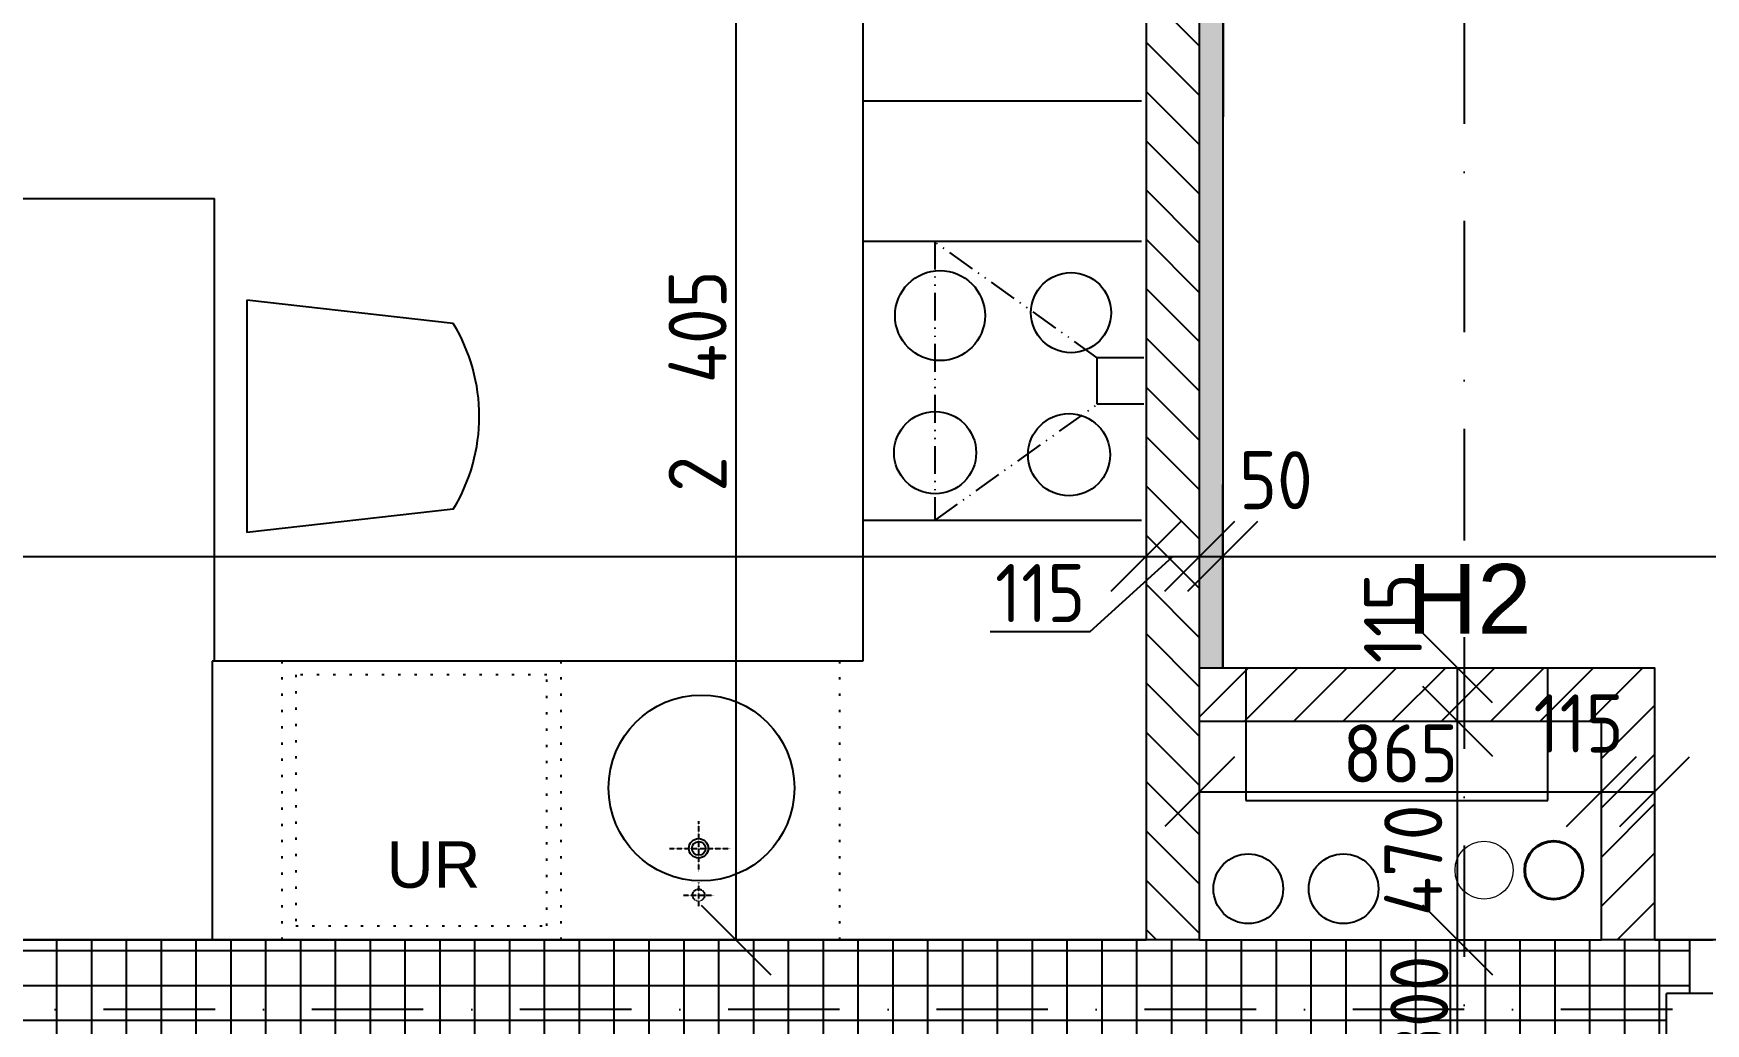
# Model space of a CAD drawing. Extents: x 4511820 to 5180432, y -1526536 to -944957.
# Drawn here: x 5032976 to 5036575, y -1232224 to -1230094 of the extents above; entities that cross this region are included whole.
import ezdxf

# ---------------------------------------------------------------- set-up
doc = ezdxf.new("R2010")
doc.units = 0
doc.header["$MEASUREMENT"] = 0
for name, pattern in [('ACAD_ISO07W100', [3.5, 0.5, -3]), ('ACAD_ISO12W100', [22, 12, -3, 0.5, -3, 0.5, -3]), ('BODKOCIARKOVANA_3', [5.6, 3, -1.3, 0, -1.3]), ('DASHED', [0.75, 0.5, -0.25])]:
    doc.linetypes.add(name, pattern=pattern)
doc.layers.get('0').update_dxf_attribs({"linetype": 'CONTINUOUS'})
doc.layers.get('Defpoints').update_dxf_attribs({"color": 61, "linetype": 'CONTINUOUS'})
for name, color, linetype in [('KÓTY', 4, 'CONTINUOUS'), ('MÚRY', 1, 'CONTINUOUS'), ('osi', 253, 'CONTINUOUS'), ('Plochy', 41, 'CONTINUOUS'), ('TENKÁ', 7, 'CONTINUOUS'), ('tzb', 153, 'CONTINUOUS'), ('ZARIADENIE', 47, 'CONTINUOUS'), ('ZARIADENIE1', 145, 'CONTINUOUS'), ('zz-vetr', 52, 'CONTINUOUS'), ('ŠRAFY', 82, 'CONTINUOUS')]:
    doc.layers.add(name, color=color, linetype=linetype)
doc.layers.add('zz-kanal-daždová', color=136, linetype='CONTINUOUS', lineweight=40)
doc.layers.add('zz-kanal-splaskova', color=37, linetype='CONTINUOUS', lineweight=18)
doc.styles.add('ARIAL', font='arial.ttf')
doc.styles.add('STYLE1', font='isocp.shx')
doc.dimstyles.new('STANDARD-50', dxfattribs={"dimtxt": 125, "dimasz": 150, "dimexe": 10, "dimexo": 200, "dimgap": 20, "dimtad": 1, "dimdsep": 46, "dimlunit": 6, "dimtxsty": 'STYLE1', "dimblk1": 'OBLIQUE', "dimblk2": 'OBLIQUE', "dimsah": 1, "dimcen": 2.5, "dimse1": 1, "dimse2": 1, "dimadec": 0, "dimazin": 0, "dimtfac": 1, "dimtmove": 1, "dimatfit": 3, "dimldrblk": 'OBLIQUE', "dimfxl": 1, "dimtolj": 1, "dimtzin": 0, "dimarcsym": 0})

# ---------------------------------------------------------------- blocks, each defined once
blk = doc.blocks.new('_OBLIQUE')
at = {"color": 0, "linetype": 'ByBlock'}
blk.add_line((-0.5, -0.5), (0.5, 0.5), dxfattribs=at)
blk = doc.blocks.new('*D31392')
at = {"layer": 'Defpoints', "color": 0}
for p in [(5036041.5, -1231459.2), (5036123.5, -1231459.2), (5036123.5, -1231574.2)]:
    blk.add_point(p, dxfattribs=at)
at = {"layer": 'KÓTY', "color": 0, "lineweight": -2}
blk.add_line((5036041.5, -1231574.2), (5036041.5, -1231459.2), dxfattribs=at)
at = {"layer": 'KÓTY', "color": 0, "linetype": 'ByBlock', "lineweight": -2, "xscale": 150, "yscale": 150, "zscale": 150}
for p, rotation in [((5036041.5, -1231459.2), 90), ((5036041.5, -1231574.2), 270)]:
    blk.add_blockref('_OBLIQUE', p, dxfattribs=dict(at, rotation=rotation))
at = {"layer": 'KÓTY', "color": 0, "insert": (5035902.5, -1231352), "char_height": 125, "attachment_point": 5, "rotation": 90, "style": 'STYLE1'}
blk.add_mtext('\\A1;115', dxfattribs=at)
blk = doc.blocks.new('*D31410')
at = {"layer": 'Defpoints', "color": 0}
for p in [(5035371, -1231219), (5028856, -1231989.2), (5035371, -1231989.2)]:
    blk.add_point(p, dxfattribs=at)
at = {"layer": 'KÓTY', "color": 0, "lineweight": -2}
blk.add_line((5028856, -1231219), (5035371, -1231219), dxfattribs=at)
at = {"layer": 'KÓTY', "color": 0, "linetype": 'ByBlock', "lineweight": -2, "xscale": 150, "yscale": 150, "zscale": 150, "rotation": 180}
blk.add_blockref('_OBLIQUE', (5028856, -1231219), dxfattribs=at)
at = {"layer": 'KÓTY', "color": 0, "linetype": 'ByBlock', "lineweight": -2, "xscale": 150, "yscale": 150, "zscale": 150}
blk.add_blockref('_OBLIQUE', (5035371, -1231219), dxfattribs=at)
at = {"layer": 'KÓTY', "color": 0, "insert": (5032113.5, -1231136.5), "char_height": 125, "attachment_point": 5, "style": 'STYLE1'}
blk.add_mtext('\\A1;6ﾠ515', dxfattribs=at)
blk = doc.blocks.new('*D31411')
at = {"layer": 'Defpoints', "color": 0}
for p in [(5035371, -1231219), (5035486, -1231219), (5035486, -1231219)]:
    blk.add_point(p, dxfattribs=at)
at = {"layer": 'KÓTY', "color": 0, "lineweight": -2}
for p, q in [((5035250.5, -1231380.5), (5035428.5, -1231219)), ((5035371, -1231219), (5035486, -1231219)), ((5035035.5, -1231380.5), (5035250.5, -1231380.5))]:
    blk.add_line(p, q, dxfattribs=at)
at = {"layer": 'KÓTY', "color": 0, "linetype": 'ByBlock', "lineweight": -2, "xscale": 150, "yscale": 150, "zscale": 150, "rotation": 180}
blk.add_blockref('_OBLIQUE', (5035371, -1231219), dxfattribs=at)
at = {"layer": 'KÓTY', "color": 0, "linetype": 'ByBlock', "lineweight": -2, "xscale": 150, "yscale": 150, "zscale": 150}
blk.add_blockref('_OBLIQUE', (5035486, -1231219), dxfattribs=at)
at = {"layer": 'KÓTY', "color": 0, "insert": (5035143, -1231298), "char_height": 125, "attachment_point": 5, "style": 'STYLE1'}
blk.add_mtext('\\A1;115', dxfattribs=at)
blk = doc.blocks.new('*D31412')
at = {"layer": 'Defpoints', "color": 0}
for p in [(5035486, -1231219), (5035536, -1231219), (5035536, -1231219)]:
    blk.add_point(p, dxfattribs=at)
at = {"layer": 'KÓTY', "color": 0, "lineweight": -2}
blk.add_line((5035486, -1231219), (5035536, -1231219), dxfattribs=at)
at = {"layer": 'KÓTY', "color": 0, "linetype": 'ByBlock', "lineweight": -2, "xscale": 150, "yscale": 150, "zscale": 150, "rotation": 180}
blk.add_blockref('_OBLIQUE', (5035486, -1231219), dxfattribs=at)
at = {"layer": 'KÓTY', "color": 0, "linetype": 'ByBlock', "lineweight": -2, "xscale": 150, "yscale": 150, "zscale": 150}
blk.add_blockref('_OBLIQUE', (5035536, -1231219), dxfattribs=at)
at = {"layer": 'KÓTY', "color": 0, "insert": (5035650.5, -1231055), "char_height": 125, "attachment_point": 5, "style": 'STYLE1'}
blk.add_mtext('\\A1;50', dxfattribs=at)
blk = doc.blocks.new('*D31413')
at = {"layer": 'Defpoints', "color": 0}
for p in [(5035536, -1231219), (5040541, -1231219), (5040541, -1231219)]:
    blk.add_point(p, dxfattribs=at)
at = {"layer": 'KÓTY', "color": 0, "lineweight": -2}
blk.add_line((5035536, -1231219), (5040541, -1231219), dxfattribs=at)
at = {"layer": 'KÓTY', "color": 0, "linetype": 'ByBlock', "lineweight": -2, "xscale": 150, "yscale": 150, "zscale": 150, "rotation": 180}
blk.add_blockref('_OBLIQUE', (5035536, -1231219), dxfattribs=at)
at = {"layer": 'KÓTY', "color": 0, "linetype": 'ByBlock', "lineweight": -2, "xscale": 150, "yscale": 150, "zscale": 150}
blk.add_blockref('_OBLIQUE', (5040541, -1231219), dxfattribs=at)
at = {"layer": 'KÓTY', "color": 0, "insert": (5038038.5, -1231136.5), "char_height": 125, "attachment_point": 5, "style": 'STYLE1'}
blk.add_mtext('\\A1;5ﾠ005', dxfattribs=at)
blk = doc.blocks.new('*D31414')
at = {"layer": 'Defpoints', "color": 0}
for p in [(5037041, -1225624.2), (5036721, -1232044.2), (5037016, -1232044.2)]:
    blk.add_point(p, dxfattribs=at)
at = {"layer": 'KÓTY', "color": 0, "lineweight": -2}
blk.add_line((5036721, -1225624.2), (5036721, -1232044.2), dxfattribs=at)
at = {"layer": 'KÓTY', "color": 0, "linetype": 'ByBlock', "lineweight": -2, "xscale": 150, "yscale": 150, "zscale": 150}
for p, rotation in [((5036721, -1225624.2), 90), ((5036721, -1232044.2), 270)]:
    blk.add_blockref('_OBLIQUE', p, dxfattribs=dict(at, rotation=rotation))
at = {"layer": 'KÓTY', "color": 0, "insert": (5036617.5, -1229224), "char_height": 125, "attachment_point": 5, "rotation": 90, "style": 'STYLE1'}
blk.add_mtext('\\A1;6ﾠ420', dxfattribs=at)
blk = doc.blocks.new('*D31428')
at = {"layer": 'Defpoints', "color": 0}
for p in [(5033621, -1229639.2), (5033371, -1232044.2), (5034488, -1232044.2)]:
    blk.add_point(p, dxfattribs=at)
at = {"layer": 'KÓTY', "color": 0, "lineweight": -2}
blk.add_line((5034488, -1229639.2), (5034488, -1232044.2), dxfattribs=at)
at = {"layer": 'KÓTY', "color": 0, "linetype": 'ByBlock', "lineweight": -2, "xscale": 150, "yscale": 150, "zscale": 150}
for p, rotation in [((5034488, -1229639.2), 90), ((5034488, -1232044.2), 270)]:
    blk.add_blockref('_OBLIQUE', p, dxfattribs=dict(at, rotation=rotation))
at = {"layer": 'KÓTY', "color": 0, "insert": (5034405.5, -1230841.7), "char_height": 125, "attachment_point": 5, "rotation": 90, "style": 'STYLE1'}
blk.add_mtext('\\A1;2ﾠ405', dxfattribs=at)
blk = doc.blocks.new('*D31484')
at = {"layer": 'Defpoints', "color": 0}
for p in [(5036041.5, -1232044.2), (5036041.5, -1232044.2), (5036041.5, -1232344.2)]:
    blk.add_point(p, dxfattribs=at)
at = {"layer": 'KÓTY', "color": 0, "lineweight": -2}
blk.add_line((5036041.5, -1232344.2), (5036041.5, -1232044.2), dxfattribs=at)
at = {"layer": 'KÓTY', "color": 0, "linetype": 'ByBlock', "lineweight": -2, "xscale": 150, "yscale": 150, "zscale": 150}
for p, rotation in [((5036041.5, -1232044.2), 90), ((5036041.5, -1232344.2), 270)]:
    blk.add_blockref('_OBLIQUE', p, dxfattribs=dict(at, rotation=rotation))
at = {"layer": 'KÓTY', "color": 0, "insert": (5035959, -1232194.2), "char_height": 125, "attachment_point": 5, "rotation": 90, "style": 'STYLE1'}
blk.add_mtext('\\A1;300', dxfattribs=at)
blk = doc.blocks.new('*D31485')
at = {"layer": 'Defpoints', "color": 0}
for p in [(5036041.5, -1231574.2), (5036041.5, -1231574.2), (5036041.5, -1232044.2)]:
    blk.add_point(p, dxfattribs=at)
at = {"layer": 'KÓTY', "color": 0, "lineweight": -2}
blk.add_line((5036041.5, -1232044.2), (5036041.5, -1231574.2), dxfattribs=at)
at = {"layer": 'KÓTY', "color": 0, "linetype": 'ByBlock', "lineweight": -2, "xscale": 150, "yscale": 150, "zscale": 150}
for p, rotation in [((5036041.5, -1231574.2), 90), ((5036041.5, -1232044.2), 270)]:
    blk.add_blockref('_OBLIQUE', p, dxfattribs=dict(at, rotation=rotation))
at = {"layer": 'KÓTY', "color": 0, "insert": (5035946, -1231873), "char_height": 125, "attachment_point": 5, "rotation": 90, "style": 'STYLE1'}
blk.add_mtext('\\A1;470', dxfattribs=at)
blk = doc.blocks.new('*D31486')
at = {"layer": 'Defpoints', "color": 0}
for p in [(5036351, -1231725.5), (5036351, -1232058.2), (5035486, -1232073.2)]:
    blk.add_point(p, dxfattribs=at)
at = {"layer": 'KÓTY', "color": 0, "lineweight": -2}
blk.add_line((5035486, -1231725.5), (5036351, -1231725.5), dxfattribs=at)
at = {"layer": 'KÓTY', "color": 0, "linetype": 'ByBlock', "lineweight": -2, "xscale": 150, "yscale": 150, "zscale": 150, "rotation": 180}
blk.add_blockref('_OBLIQUE', (5035486, -1231725.5), dxfattribs=at)
at = {"layer": 'KÓTY', "color": 0, "linetype": 'ByBlock', "lineweight": -2, "xscale": 150, "yscale": 150, "zscale": 150}
blk.add_blockref('_OBLIQUE', (5036351, -1231725.5), dxfattribs=at)
at = {"layer": 'KÓTY', "color": 0, "insert": (5035918.5, -1231643), "char_height": 125, "attachment_point": 5, "style": 'STYLE1'}
blk.add_mtext('\\A1;865', dxfattribs=at)
blk = doc.blocks.new('*D31487')
at = {"layer": 'Defpoints', "color": 0}
for p in [(5036466, -1231725.5), (5036351, -1232058.2), (5036466, -1232058.2)]:
    blk.add_point(p, dxfattribs=at)
at = {"layer": 'KÓTY', "color": 0, "lineweight": -2}
blk.add_line((5036351, -1231725.5), (5036466, -1231725.5), dxfattribs=at)
at = {"layer": 'KÓTY', "color": 0, "linetype": 'ByBlock', "lineweight": -2, "xscale": 150, "yscale": 150, "zscale": 150, "rotation": 180}
blk.add_blockref('_OBLIQUE', (5036351, -1231725.5), dxfattribs=at)
at = {"layer": 'KÓTY', "color": 0, "linetype": 'ByBlock', "lineweight": -2, "xscale": 150, "yscale": 150, "zscale": 150}
blk.add_blockref('_OBLIQUE', (5036466, -1231725.5), dxfattribs=at)
at = {"layer": 'KÓTY', "color": 0, "insert": (5036302, -1231578.5), "char_height": 125, "attachment_point": 5, "style": 'STYLE1'}
blk.add_mtext('\\A1;115', dxfattribs=at)

msp = doc.modelspace()

# ---------------------------------------------------------------- hatches: boundary and pattern name
at = {"layer": 'ŠRAFY', "ltscale": 0.25}
h = msp.add_hatch(dxfattribs=at)
h.set_pattern_fill('ANSI31', color=256, scale=600, angle=90, style=0)
h.set_pattern_definition([(135, (-2976355.03, 109742.89), (-53.0330086, -53.0330086), [])])
h.paths.add_polyline_path([(5035371, -1228924.226), (5035371, -1229524.226), (5035371, -1229639.226), (5035371, -1232044.226), (5035486, -1232044.226), (5035486, -1231824.226), (5035486, -1228924.226)])
at = {"layer": 'ŠRAFY'}
h = msp.add_hatch(dxfattribs=at)
h.set_pattern_fill('DOTS', color=256, scale=250, angle=90)
h.set_pattern_definition([(90, (-71441.844, -112920.035), (-15.625, 7.8125), [0, -15.625])])
h.paths.add_polyline_path([(5035536, -1231459.226), (5035536, -1228924.226), (5035486, -1228924.226), (5035486, -1231459.226)])
at = {"layer": 'ŠRAFY', "ltscale": 0.25}
h = msp.add_hatch(dxfattribs=at)
h.set_pattern_fill('ANSI31', color=256, scale=600, style=0)
h.set_pattern_definition([(45, (515270.5, 214751.965), (-53.0330086, 53.0330086), [])])
h.paths.add_polyline_path([(5035486, -1231574.226), (5036351, -1231574.226), (5036351, -1232044.226), (5036466, -1232044.226), (5036466, -1231459.226), (5035486, -1231459.226)])
h.paths.add_polyline_path([(5036183.25, -1231453.535), (5036420.75, -1231453.535), (5036420.75, -1231703.535), (5036183.25, -1231703.535)], flags=9)
h = msp.add_hatch(dxfattribs=at)
h.set_pattern_fill('ANSI37', color=256, scale=600, angle=45)
h.set_pattern_definition([(90, (-3307273.674, 579782.7), (-75, 1e-14), []), (180, (-3307273.674, 579782.7), (-1e-14, -75), [])])
h.paths.add_polyline_path([(5036351, -1232044.226), (5036236, -1232044.226), (5035486, -1232044.226), (5035371, -1232044.226), (5034711, -1232044.226), (5034111, -1232044.226), (5033511, -1232044.226), (5033361, -1232044.226), (5028856, -1232044.226), (5028681, -1232044.226), (5027241, -1232044.226), (5027241, -1232344.226), (5028681, -1232344.226), (5028856, -1232344.226), (5033366, -1232344.226), (5033941, -1232344.226), (5034191, -1232344.226), (5034291, -1232344.226), (5034541, -1232344.226), (5034991, -1232344.226), (5035641, -1232344.226), (5035756, -1232344.226), (5036491, -1232344.226), (5036491, -1232159.226), (5036541, -1232159.226), (5036541, -1232044.226), (5036466, -1232044.226)])

# ---------------------------------------------------------------- linework, layer by layer
at = {"layer": 'MÚRY', "ltscale": 0.25}
for p, q in [((5035536, -1228824.226), (5035536, -1231459.226)), ((5035371, -1229639.226), (5035371, -1232044.226))]:
    msp.add_line(p, q, dxfattribs=at)
at = {"layer": 'MÚRY'}
for p, q in [((5036466, -1231459.226), (5035536, -1231459.226)), ((5036466, -1232044.226), (5036466, -1231459.226)), ((5035486, -1232044.226), (5035486, -1231574.226)), ((5036351, -1231574.226), (5035486, -1231574.226)), ((5036351, -1232044.226), (5036351, -1231574.226)), ((5035486, -1232044.226), (5035486, -1231824.226)), ((5028856, -1232044.226), (5035371, -1232044.226)), ((5035486, -1232044.226), (5036236, -1232044.226)), ((5035486, -1232044.226), (5036351, -1232044.226)), ((5036466, -1232044.226), (5036591, -1232044.226)), ((5036591, -1232159.226), (5036491, -1232159.226)), ((5036491, -1232344.226), (5036491, -1232159.226))]:
    msp.add_line(p, q, dxfattribs=at)
at = {"layer": 'osi', "linetype": 'BODKOCIARKOVANA_3', "ltscale": 80}
for p, q in [((5036056, -1223327.035), (5036056, -1260844.226)), ((5041881, -1232194.226), (4978211, -1232194.226))]:
    msp.add_line(p, q, dxfattribs=at)
at = {"layer": 'Plochy'}
for points in [[(5035541, -1225924.226), (5037481, -1225924.226), (5037481, -1227124.226), (5037201, -1227124.226), (5037201, -1228224.226), (5037166, -1228224.226), (5037166, -1228424.226), (5038591, -1228424.226), (5038591, -1230224.226), (5040541, -1230224.226), (5040541, -1232044.226), (5036466, -1232044.226), (5036466, -1231459.226), (5035536, -1231459.226)], [(5028856, -1229114.226), (5032356, -1229114.226), (5032356, -1228999.226), (5031956, -1228999.226), (5031956, -1227924.226), (5033621, -1227924.226), (5033621, -1229639.226), (5035371, -1229639.226), (5035371, -1232044.226), (5028856, -1232044.226)]]:
    msp.add_lwpolyline(points, close=True, dxfattribs=at)
at = {"layer": 'TENKÁ'}
for p, q in [((5035486, -1231574.226), (5035486, -1228824.226)), ((5035536, -1231459.226), (5035486, -1231459.226)), ((5035486, -1232044.226), (5035371, -1232044.226)), ((5036466, -1232044.226), (5036351, -1232044.226)), ((5036541, -1232044.226), (5036541, -1232159.226))]:
    msp.add_line(p, q, dxfattribs=at)
at = {"layer": 'tzb'}
for p, q in [((5035586, -1231459.226), (5035586, -1231744.226)), ((5036236, -1231744.226), (5036236, -1231459.226)), ((5035586, -1231744.226), (5036236, -1231744.226))]:
    msp.add_line(p, q, dxfattribs=at)
at = {"layer": 'ZARIADENIE', "color": 45, "ltscale": 0.25}
for p, q in [((5032466, -1230449.226), (5033366, -1230449.226)), ((5033366, -1231444.226), (5033366, -1230449.226)), ((5033879.736, -1230717.73), (5033435.608, -1230667.73)), ((5033435.608, -1230667.73), (5033435.608, -1231167.73)), ((5033879.736, -1231117.73), (5033435.608, -1231167.73))]:
    msp.add_line(p, q, dxfattribs=at)
msp.add_arc((5033549.713, -1230917.73), 385.896, 328.783386, 31.216614, dxfattribs=at)
at = {"layer": 'ZARIADENIE1', "color": 8, "ltscale": 0.25}
for p, q in [((5034761, -1229639.226), (5034761, -1231444.226)), ((5035361, -1230239.226), (5034761, -1230239.226)), ((5035361, -1230541.726), (5034761, -1230541.726)), ((5035361, -1230541.726), (5034761, -1230541.726)), ((5035361, -1230541.726), (5034761, -1230541.726)), ((5035266, -1230891.726), (5035266, -1230791.726)), ((5035366, -1230791.726), (5035266, -1230791.726)), ((5035366, -1230891.726), (5035266, -1230891.726)), ((5035361, -1231141.726), (5034761, -1231141.726)), ((5035361, -1231141.726), (5034761, -1231141.726)), ((5034761, -1231444.226), (5033361, -1231444.226)), ((5033361, -1231444.226), (5033361, -1232044.226))]:
    msp.add_line(p, q, dxfattribs=at)
at = {"layer": 'ZARIADENIE1', "color": 8, "linetype": 'ACAD_ISO12W100', "ltscale": 5}
for p, q in [((5035266, -1230791.726), (5034916, -1230541.726)), ((5034916, -1230541.726), (5034916, -1231141.726)), ((5034916, -1231141.726), (5035266, -1230891.726))]:
    msp.add_line(p, q, dxfattribs=at)
at = {"layer": 'ZARIADENIE1', "color": 8, "linetype": 'ACAD_ISO07W100', "ltscale": 10}
for p, q in [((5033511, -1231444.226), (5033511, -1232044.226)), ((5034111, -1231444.226), (5034111, -1232044.226)), ((5034711, -1231444.226), (5034711, -1232044.226))]:
    msp.add_line(p, q, dxfattribs=at)
at = {"layer": 'ZARIADENIE1', "color": 8, "linetype": 'DASHED'}
for p, q in [((5034408.027, -1231898.122), (5034408.027, -1231788.577)), ((5034345.039, -1231847.457), (5034476.493, -1231847.457)), ((5034375.164, -1231947.88), (5034440.891, -1231947.88)), ((5034408.027, -1231972.527), (5034408.027, -1231920.494))]:
    msp.add_line(p, q, dxfattribs=at)
at = {"layer": 'ZARIADENIE1', "color": 8, "linetype": 'ACAD_ISO07W100', "ltscale": 10}
msp.add_lwpolyline([(5034081, -1232014.226), (5034081, -1231474.226), (5033541, -1231474.226), (5033541, -1232014.226)], close=True, dxfattribs=at)
at = {"layer": 'ZARIADENIE1', "color": 8, "ltscale": 0.25}
for centre, radius in [((5034927.446, -1230700.923), 96.805), ((5035209.443, -1230694.602), 86.283), ((5034916.924, -1230995.882), 88.387), ((5035205.235, -1231000.277), 88.387), ((5034413.876, -1231717.314), 200)]:
    msp.add_circle(centre, radius, dxfattribs=at)
at = {"layer": 'ZARIADENIE1', "color": 8, "linetype": 'Continuous'}
for centre, radius in [((5034407.754, -1231847.19), 20.877), ((5034408.027, -1231847.457), 14.781)]:
    msp.add_circle(centre, radius, dxfattribs=at)
at = {"layer": 'ZARIADENIE1', "color": 8, "linetype": 'DASHED'}
msp.add_circle((5034407.714, -1231947.88), 12.931, dxfattribs=at)
at = {"layer": 'zz-kanal-daždová'}
msp.add_circle((5036248.5, -1231894.226), 62.5, dxfattribs=at)
at = {"layer": 'zz-kanal-splaskova'}
msp.add_circle((5036098.5, -1231894.226), 62.5, dxfattribs=at)
at = {"layer": 'zz-vetr'}
for centre in [(5035591, -1231934.226), (5035796, -1231934.226)]:
    msp.add_circle(centre, 75, dxfattribs=at)

# ---------------------------------------------------------------- texts
at = {"layer": 'tzb', "lineweight": 40, "ltscale": 0.25, "style": 'ARIAL'}
msp.add_text('H2', height=150, dxfattribs=at).set_placement((5035932.724, -1231385.376))
at = {"layer": 'ZARIADENIE1', "color": 8, "linetype": 'ACAD_ISO07W100', "ltscale": 10, "style": 'ARIAL'}
msp.add_text('UR', height=100, dxfattribs=at).set_placement((5033736.331, -1231932.121))

# ---------------------------------------------------------------- dimensions: what is measured, and where the dimension line sits
at = {"layer": 'KÓTY'}
for base, p1, p2, picture, middle in [((5036721, -1232044.226), (5037041, -1225624.226), (5037016, -1232044.226), '*D31414', (5036700, -1229224.035)), ((5036041.5, -1231459.226), (5036123.5, -1231574.226), (5036123.5, -1231459.226), '*D31392', (5035985, -1231352.035))]:
    dim = msp.add_linear_dim(base=base, p1=p1, p2=p2, angle=90, dimstyle='STANDARD-50', dxfattribs=at)
    dim.commit()
    dim.dimension.update_dxf_attribs({"geometry": picture, "text_midpoint": middle, "dimtype": 160})
dim = msp.add_linear_dim(base=(5034488, -1232044.226), p1=(5033621, -1229639.226), p2=(5033371, -1232044.226), angle=90, dimstyle='STANDARD-50', dxfattribs=at)
dim.commit()
dim.dimension.update_dxf_attribs({"geometry": '*D31428', "text_midpoint": (5034405.457, -1230841.726)})
for base, p1, p2, picture, middle in [((5035536, -1231219.035), (5035486, -1231219.035), (5035536, -1231219.035), '*D31412', (5035650.5, -1231137.535)), ((5035486, -1231219.035), (5035371, -1231219.035), (5035486, -1231219.035), '*D31411', (5035230.5, -1231380.535))]:
    dim = msp.add_linear_dim(base=base, p1=p1, p2=p2, dimstyle='STANDARD-50', dxfattribs=at)
    dim.commit()
    dim.dimension.update_dxf_attribs({"geometry": picture, "text_midpoint": middle, "dimtype": 160})
for base, p1, p2, picture, middle in [((5035371, -1231219.035), (5028856, -1231989.226), (5035371, -1231989.226), '*D31410', (5032113.5, -1231136.492)), ((5040541, -1231219.035), (5035536, -1231219.035), (5040541, -1231219.035), '*D31413', (5038038.5, -1231136.492))]:
    dim = msp.add_linear_dim(base=base, p1=p1, p2=p2, dimstyle='STANDARD-50', dxfattribs=at)
    dim.commit()
    dim.dimension.update_dxf_attribs({"geometry": picture, "text_midpoint": middle})
dim = msp.add_linear_dim(base=(5036041.5, -1231574.226), p1=(5036041.5, -1232044.226), p2=(5036041.5, -1231574.226), angle=90, dimstyle='STANDARD-50', override={"dimtxsty": 'STYLE1', "dimldrblk": 'OBLIQUE'}, dxfattribs=at)
dim.commit()
dim.dimension.update_dxf_attribs({"geometry": '*D31485', "text_midpoint": (5036028.5, -1231873.035), "dimtype": 160})
dim = msp.add_linear_dim(base=(5036466, -1231725.535), p1=(5036351, -1232058.226), p2=(5036466, -1232058.226), dimstyle='STANDARD-50', override={"dimtxsty": 'STYLE1', "dimldrblk": 'OBLIQUE'}, dxfattribs=at)
dim.commit()
dim.dimension.update_dxf_attribs({"geometry": '*D31487', "text_midpoint": (5036302, -1231661.035), "dimtype": 160})
dim = msp.add_linear_dim(base=(5036351, -1231725.535), p1=(5035486, -1232073.226), p2=(5036351, -1232058.226), dimstyle='STANDARD-50', override={"dimtxsty": 'STYLE1', "dimldrblk": 'OBLIQUE'}, dxfattribs=at)
dim.commit()
dim.dimension.update_dxf_attribs({"geometry": '*D31486', "text_midpoint": (5035918.5, -1231643.035)})
dim = msp.add_linear_dim(base=(5036041.5, -1232044.226), p1=(5036041.5, -1232344.226), p2=(5036041.5, -1232044.226), angle=90, dimstyle='STANDARD-50', override={"dimtxsty": 'STYLE1', "dimldrblk": 'OBLIQUE'}, dxfattribs=at)
dim.commit()
dim.dimension.update_dxf_attribs({"geometry": '*D31484', "text_midpoint": (5035959, -1232194.226)})

doc.saveas('drawing.dxf')
